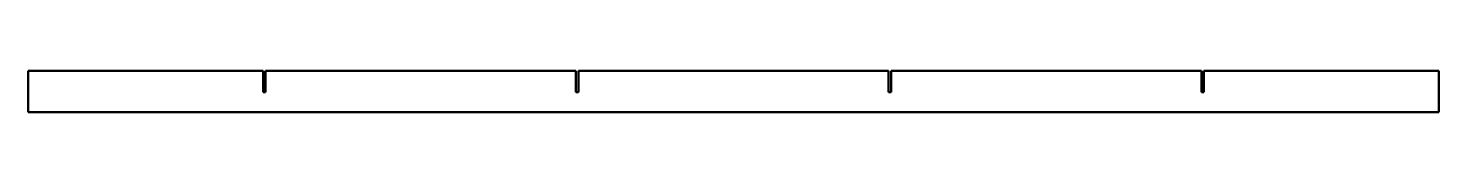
# Model space of a CAD drawing. Header units: millimetres. Extents: x 0 to 1700, y 0 to 50.
import ezdxf

# ---------------------------------------------------------------- set-up
doc = ezdxf.new("R2010")
doc.units = ezdxf.units.MM
doc.layers.add('IV_OUTER_PROFILE', color=7, linetype='Continuous', lineweight=50)

msp = doc.modelspace()

# ---------------------------------------------------------------- linework, layer by layer
at = {"layer": 'IV_OUTER_PROFILE'}
for p, q in [((0, 50), (283, 50)), ((0, 0), (0, 50)), ((283, 24), (283, 50)), ((286, 50), (286, 24)), ((286, 50), (660, 50)), ((660, 24), (660, 50)), ((663, 50), (663, 24)), ((663, 50), (1037, 50)), ((1037, 24), (1037, 50)), ((1040, 50), (1040, 24)), ((1040, 50), (1414, 50)), ((1414, 24), (1414, 50)), ((1417, 50), (1417, 24)), ((1417, 50), (1700, 50)), ((1700, 50), (1700, 0)), ((286, 24), (283, 24)), ((663, 24), (660, 24)), ((1040, 24), (1037, 24)), ((1417, 24), (1414, 24)), ((1700, 0), (0, 0))]:
    msp.add_line(p, q, dxfattribs=at)

doc.saveas('drawing.dxf')
